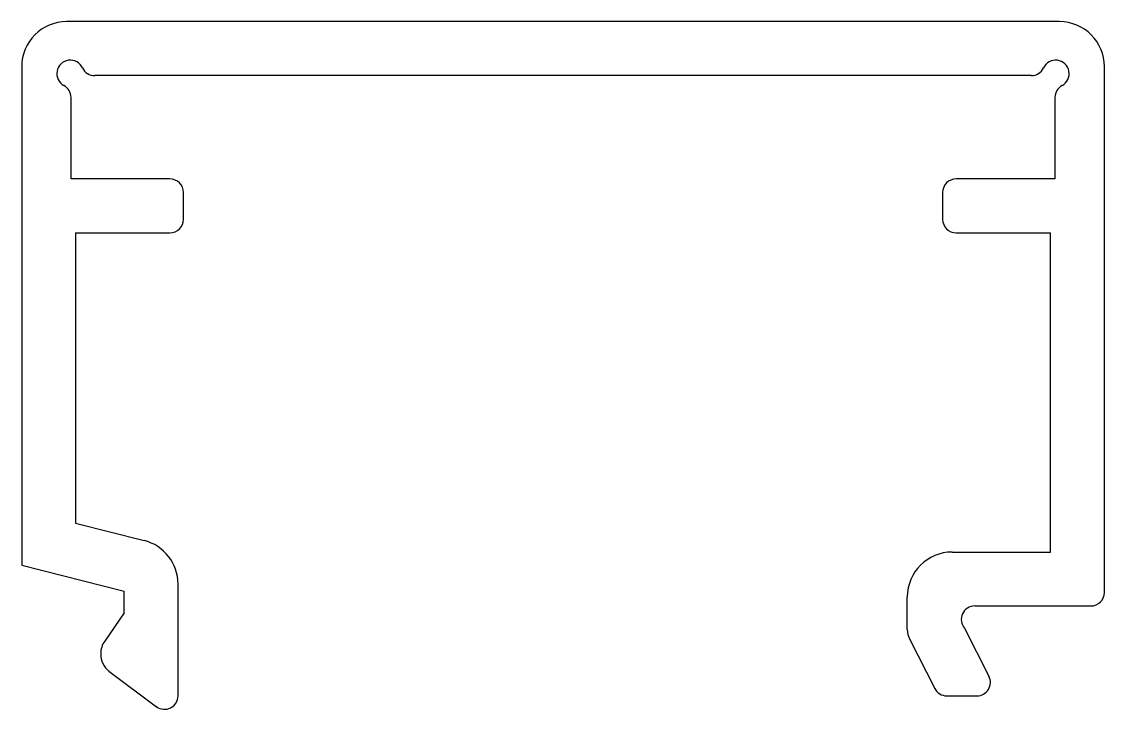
# Model space of a CAD drawing. Extents: x 360.2 to 384.3, y 843.1 to 858.4.
import ezdxf

# ---------------------------------------------------------------- set-up
doc = ezdxf.new("R2010")
doc.units = 0
doc.layers.add('ANA', color=220, linetype='CONTINUOUS')

msp = doc.modelspace()

# ---------------------------------------------------------------- linework, layer by layer
at = {"layer": 'ANA', "color": 0}
for p, q in [((383.289, 858.407), (361.189, 858.407)), ((360.189, 857.407), (360.189, 846.314)), ((384.289, 845.707), (384.289, 857.407)), ((382.662, 857.207), (361.815, 857.207)), ((361.289, 854.907), (361.289, 856.721)), ((383.189, 856.721), (383.189, 854.907)), ((363.489, 854.907), (361.289, 854.907)), ((383.189, 854.907), (380.989, 854.907)), ((363.789, 854.007), (363.789, 854.607)), ((380.689, 854.607), (380.689, 854.007)), ((361.389, 853.707), (363.489, 853.707)), ((361.389, 853.707), (361.389, 847.248)), ((380.989, 853.707), (383.089, 853.707)), ((383.089, 846.607), (383.089, 853.707)), ((361.389, 847.248), (362.915, 846.862)), ((380.903, 846.607), (383.089, 846.607)), ((360.189, 846.314), (362.47, 845.737)), ((362.47, 845.256), (362.47, 845.737)), ((363.67, 843.407), (363.67, 845.893)), ((379.903, 844.886), (379.903, 845.607)), ((362.47, 845.256), (362.037, 844.626)), ((381.403, 845.407), (383.989, 845.407)), ((381.176, 844.91), (381.72, 843.843)), ((379.957, 844.659), (380.512, 843.57)), ((361.949, 844.343), (361.949, 844.339)), ((362.131, 843.954), (363.191, 843.166)), ((380.78, 843.407), (381.453, 843.407))]:
    msp.add_line(p, q, dxfattribs=at)
for centre, radius, start, end in [((361.189, 857.407), 1, 90, 180), ((383.289, 857.407), 1, 0, 90), ((361.272, 857.25), 0.3, 25.3195, 241.7724), ((383.205, 857.25), 0.3, 298.2276, 154.6805), ((361.815, 857.507), 0.3, 205.3195, 270), ((382.662, 857.507), 0.3, 270, 334.6805), ((360.989, 856.721), 0.3, 0, 61.7724), ((383.489, 856.721), 0.3, 118.2276, 180), ((363.489, 854.607), 0.3, 0, 90), ((380.989, 854.607), 0.3, 90, 180), ((363.489, 854.007), 0.3, 270, 0), ((380.989, 854.007), 0.3, 180, 270), ((362.67, 845.893), 1, 0, 75.8111), ((380.903, 845.607), 1, 90, 180), ((383.989, 845.707), 0.3, 270, 0), ((381.403, 845.107), 0.3, 90, 220.8822), ((380.403, 844.886), 0.5, 180, 207.0207), ((362.449, 844.343), 0.5, 145.4915, 180), ((362.449, 844.339), 0.5, 180, 230.4669), ((381.453, 843.707), 0.3, 270, 27.0207), ((380.78, 843.707), 0.3, 207.0207, 270), ((363.37, 843.407), 0.3, 233.389, 0)]:
    msp.add_arc(centre, radius, start, end, dxfattribs=at)

doc.saveas('drawing.dxf')
